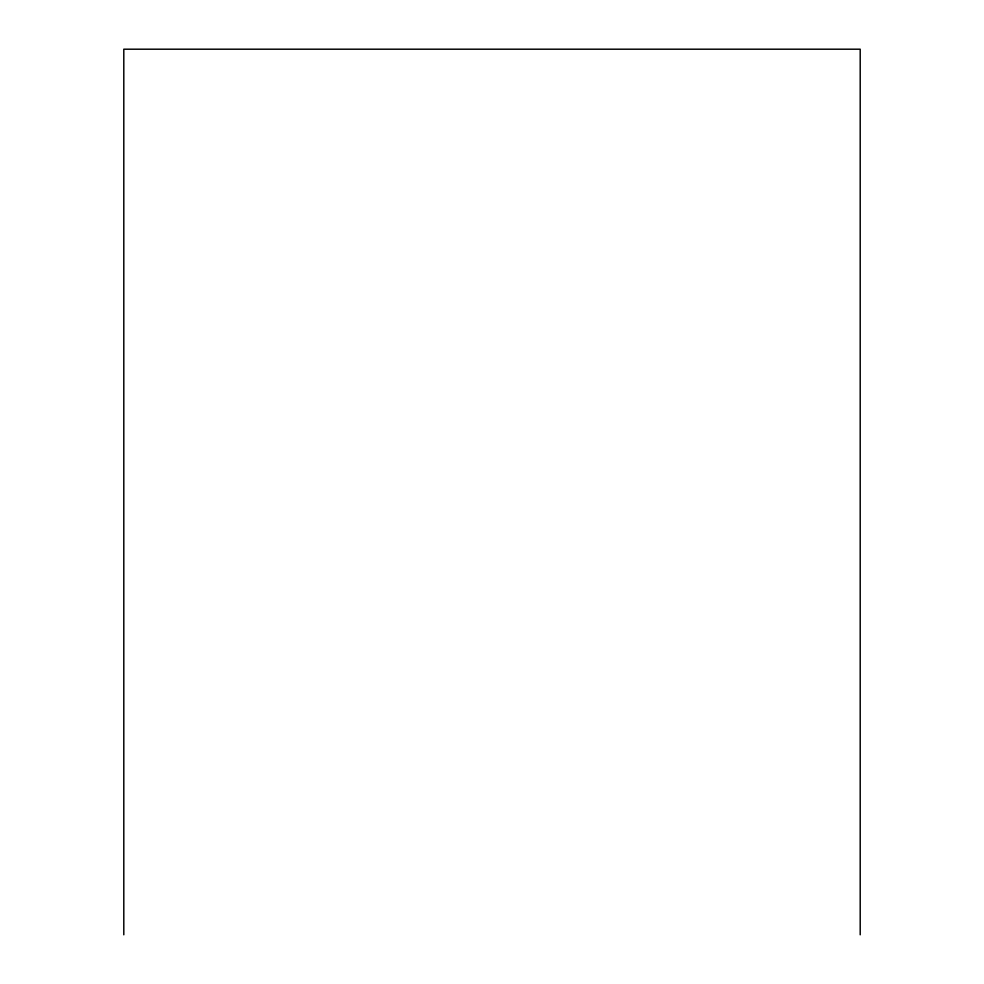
<?xml version="1.0" encoding="UTF-8"?>
<svg xmlns="http://www.w3.org/2000/svg" width="984" height="984" viewBox="0 0 984 984"><rect width="100%" height="100%" fill="white"/><g stroke="black" fill="none" stroke-linecap="round" stroke-linejoin="round"><path stroke-width="1.48" d="M860.201 934.8L860.201 49.2L123.8 49.2L123.8 934.8"/></g></svg>
